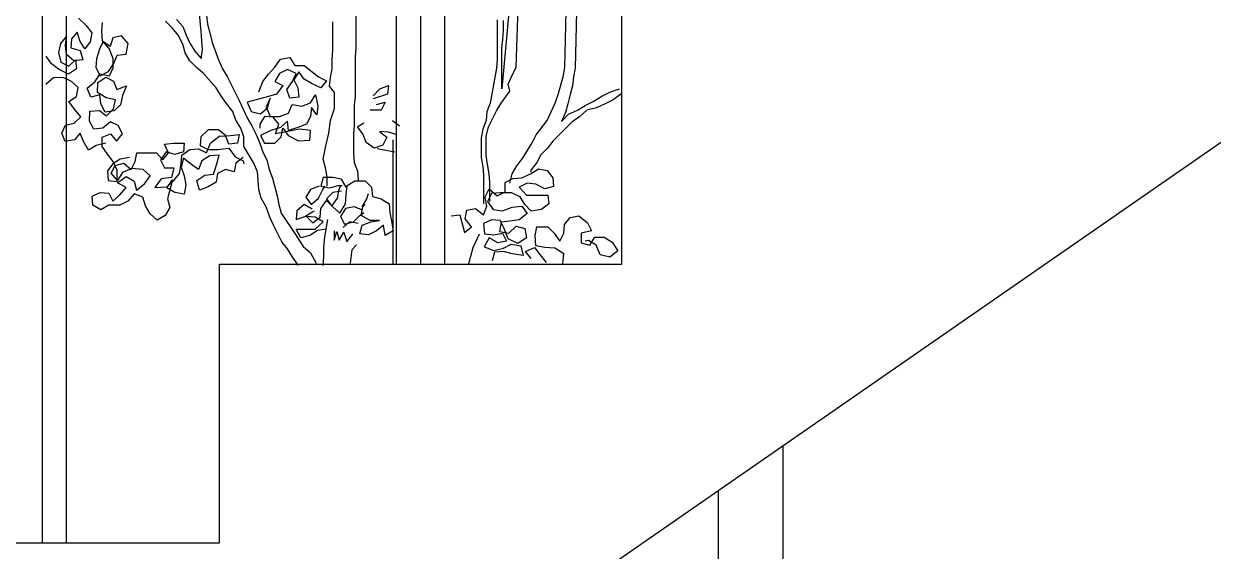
# Model space of a CAD drawing. Header units: millimetres. Extents: x -249630 to 95394, y -188036 to 109963.
# Drawn here: x -87297 to -86373, y 81112 to 81522 of the extents above; entities that cross this region are included whole.
import ezdxf

# ---------------------------------------------------------------- set-up
doc = ezdxf.new("R2010")
doc.units = ezdxf.units.MM
for name, color, linetype in [('AHojas', 86, 'Continuous'), ('ATronco', 36, 'Continuous'), ('Layer11', 30, 'Continuous'), ('Layer2', 8, 'Continuous'), ('Layer3', 3, 'Continuous')]:
    doc.layers.add(name, color=color, linetype=linetype)

msp = doc.modelspace()

# ---------------------------------------------------------------- linework, layer by layer
at = {"layer": 'AHojas'}
for p, q in [((-87254.615, 81526.009), (-87248.707, 81520.281)), ((-87236.345, 81515.7), (-87235.797, 81522.574)), ((-87263.749, 81512.072), (-87268.63, 81506.373)), ((-87264.615, 81504.67), (-87263.749, 81512.072)), ((-87255.491, 81515.011), (-87260.053, 81509.841)), ((-87253.289, 81507.919), (-87255.491, 81515.011)), ((-87248.707, 81520.281), (-87244.174, 81514.663)), ((-87244.174, 81514.663), (-87245.568, 81507.581)), ((-87235.836, 81508.189), (-87236.345, 81515.7)), ((-87221.123, 81512.274), (-87227.897, 81510.6)), ((-87216.062, 81506.338), (-87221.123, 81512.274)), ((-87268.63, 81506.373), (-87270.024, 81499.291)), ((-87263.788, 81497.687), (-87264.615, 81504.67)), ((-87260.053, 81509.841), (-87260.6, 81502.967)), ((-87260.6, 81502.967), (-87253.308, 81500.726)), ((-87249.602, 81502.091), (-87253.289, 81507.919)), ((-87245.568, 81507.581), (-87249.602, 81502.091)), ((-87235.308, 81507.87), (-87238.286, 81501.744)), ((-87229.819, 81503.836), (-87235.836, 81508.189)), ((-87230.775, 81502.252), (-87235.308, 81507.87)), ((-87227.897, 81510.6), (-87229.819, 81503.836)), ((-87217.566, 81497.88), (-87216.062, 81506.338)), ((-87275.442, 81490.315), (-87279.656, 81496.461)), ((-87270.024, 81499.291), (-87268.14, 81491.67)), ((-87258.089, 81492.807), (-87263.788, 81497.687)), ((-87262.014, 81488.692), (-87256.924, 81493.544)), ((-87251.106, 81493.634), (-87258.089, 81492.807)), ((-87256.924, 81493.544), (-87256.096, 81486.561)), ((-87253.308, 81500.726), (-87251.106, 81493.634)), ((-87240.527, 81494.452), (-87241.074, 81487.578)), ((-87238.286, 81501.744), (-87240.527, 81494.452)), ((-87227.517, 81494.522), (-87230.775, 81502.252)), ((-87227.536, 81487.33), (-87227.517, 81494.522)), ((-87226.999, 81490.607), (-87224.549, 81497.053)), ((-87224.549, 81497.053), (-87217.566, 81497.88)), ((-87101.982, 81487.868), (-87097.659, 81494.032)), ((-87097.659, 81494.032), (-87090.257, 81495.259)), ((-87090.257, 81495.259), (-87086.562, 81489.088)), ((-87269.953, 81486.281), (-87275.442, 81490.315)), ((-87262.242, 81482.346), (-87269.953, 81486.281)), ((-87268.14, 81491.67), (-87262.014, 81488.692)), ((-87256.096, 81486.561), (-87262.242, 81482.346)), ((-87241.074, 81487.578), (-87237.707, 81481.223)), ((-87237.707, 81481.223), (-87231.351, 81484.59)), ((-87231.351, 81484.59), (-87226.999, 81490.607)), ((-87230.514, 81481.203), (-87227.536, 81487.33)), ((-87106.921, 81482.322), (-87101.982, 81487.868)), ((-87092.115, 81486.009), (-87098.286, 81482.931)), ((-87085.334, 81482.919), (-87092.115, 81486.009)), ((-87083.483, 81484.151), (-87087.189, 81477.987)), ((-87086.562, 81489.088), (-87079.161, 81489.081)), ((-87079.171, 81478.597), (-87083.483, 81484.151)), ((-87079.161, 81489.081), (-87068.068, 81480.437)), ((-87273.778, 81479.945), (-87280.033, 81474.356)), ((-87266.057, 81479.607), (-87273.778, 81479.945)), ((-87259.931, 81476.629), (-87266.057, 81479.607)), ((-87254.76, 81472.067), (-87259.931, 81476.629)), ((-87247.887, 81471.519), (-87241.95, 81476.58)), ((-87241.95, 81476.58), (-87237.597, 81482.597)), ((-87239.857, 81468.113), (-87239.519, 81475.833)), ((-87239.519, 81475.833), (-87233.373, 81480.048)), ((-87237.597, 81482.597), (-87230.514, 81481.203)), ((-87233.373, 81480.048), (-87227.247, 81477.07)), ((-87227.247, 81477.07), (-87224.726, 81470.505)), ((-87114.334, 81468.761), (-87111.243, 81476.776)), ((-87111.243, 81476.776), (-87106.921, 81482.322)), ((-87098.286, 81482.931), (-87101.992, 81476.767)), ((-87101.992, 81476.767), (-87095.827, 81473.678)), ((-87092.746, 81470.591), (-87088.424, 81476.755)), ((-87088.424, 81476.755), (-87085.334, 81482.919)), ((-87087.189, 81477.987), (-87084.111, 81471.817)), ((-87073.007, 81474.89), (-87079.171, 81478.597)), ((-87066.226, 81471.801), (-87073.007, 81474.89)), ((-87068.068, 81480.437), (-87061.903, 81477.347)), ((-87061.903, 81477.347), (-87066.226, 81471.801)), ((-87256.154, 81464.984), (-87254.76, 81472.067)), ((-87244.838, 81464.636), (-87247.887, 81471.519)), ((-87238.064, 81466.31), (-87244.838, 81464.636)), ((-87232.994, 81463.97), (-87239.857, 81468.113)), ((-87237.237, 81459.327), (-87238.064, 81466.31)), ((-87224.726, 81470.505), (-87217.315, 81473.235)), ((-87220.402, 81465.734), (-87221.796, 81458.651)), ((-87217.315, 81473.235), (-87220.402, 81465.734)), ((-87100.767, 81466.898), (-87108.787, 81464.439)), ((-87095.827, 81473.678), (-87100.767, 81466.898)), ((-87090.286, 81463.805), (-87092.746, 81470.591)), ((-87084.111, 81471.817), (-87083.501, 81464.416)), ((-87074.254, 81460.09), (-87070.548, 81466.254)), ((-87070.548, 81466.254), (-87068.705, 81457.618)), ((-87014.424, 81466.819), (-87025.529, 81463.129)), ((-87025.527, 81465.596), (-87020.588, 81471.142)), ((-87020.588, 81471.142), (-87013.801, 81473.603)), ((-87013.801, 81473.603), (-87014.424, 81466.819)), ((-87261.982, 81461.298), (-87256.154, 81464.984)), ((-87257.767, 81455.152), (-87261.982, 81461.298)), ((-87233.869, 81452.972), (-87237.237, 81459.327)), ((-87225.911, 81462.575), (-87232.994, 81463.97)), ((-87227.305, 81455.493), (-87225.911, 81462.575)), ((-87221.796, 81458.651), (-87226.886, 81453.799)), ((-87108.787, 81464.439), (-87123.592, 81460.752)), ((-87123.592, 81460.752), (-87120.515, 81453.348)), ((-87113.116, 81451.491), (-87107.561, 81456.42)), ((-87105.704, 81463.819), (-87108.794, 81457.038)), ((-87108.794, 81457.038), (-87105.717, 81449.634)), ((-87107.561, 81456.42), (-87105.704, 81463.819)), ((-87091.53, 81452.088), (-87088.44, 81458.869)), ((-87083.501, 81464.416), (-87090.286, 81463.805)), ((-87088.44, 81458.869), (-87081.04, 81457.629)), ((-87081.04, 81457.629), (-87074.254, 81460.09)), ((-87073.64, 81456.389), (-87074.263, 81449.605)), ((-87069.328, 81450.834), (-87073.64, 81456.389)), ((-87068.705, 81457.618), (-87069.328, 81450.834)), ((-87023.066, 81458.81), (-87016.28, 81460.654)), ((-87016.28, 81460.654), (-87019.369, 81454.489)), ((-87257.796, 81444.363), (-87252.706, 81449.215)), ((-87252.706, 81449.215), (-87257.767, 81455.152)), ((-87246.052, 81445.918), (-87245.714, 81453.638)), ((-87245.714, 81453.638), (-87238.203, 81454.147)), ((-87238.203, 81454.147), (-87232.714, 81450.113)), ((-87226.886, 81453.799), (-87233.869, 81452.972)), ((-87232.714, 81450.113), (-87227.305, 81455.493)), ((-87120.515, 81453.348), (-87113.116, 81451.491)), ((-87110.034, 81449.638), (-87113.74, 81443.474)), ((-87103.251, 81449.015), (-87110.034, 81449.638)), ((-87105.717, 81449.634), (-87098.316, 81449.627)), ((-87098.939, 81443.461), (-87103.251, 81449.015)), ((-87098.316, 81449.627), (-87091.53, 81452.088)), ((-87074.263, 81449.605), (-87077.353, 81443.441)), ((-87019.369, 81454.489), (-87028.004, 81454.497)), ((-87267.548, 81436.562), (-87264.57, 81442.689)), ((-87264.57, 81442.689), (-87257.796, 81444.363)), ((-87242.684, 81439.563), (-87246.052, 81445.918)), ((-87235.701, 81440.39), (-87242.684, 81439.563)), ((-87229.765, 81445.451), (-87235.701, 81440.39)), ((-87223.638, 81442.473), (-87229.765, 81445.451)), ((-87220.27, 81436.118), (-87223.638, 81442.473)), ((-87153.832, 81439.194), (-87159.388, 81433.648)), ((-87145.814, 81439.186), (-87153.832, 81439.194)), ((-87140.268, 81434.864), (-87145.814, 81439.186)), ((-87113.74, 81443.474), (-87113.743, 81440.39)), ((-87105.11, 81438.532), (-87113.131, 81434.839)), ((-87097.707, 81440.993), (-87105.11, 81438.532)), ((-87101.412, 81436.062), (-87098.939, 81443.461)), ((-87092.152, 81445.921), (-87097.707, 81440.993)), ((-87097.097, 81433.591), (-87095.858, 81440.374)), ((-87095.858, 81440.374), (-87091.546, 81434.82)), ((-87082.907, 81439.746), (-87094.627, 81437.289)), ((-87091.542, 81438.52), (-87092.152, 81445.921)), ((-87084.139, 81440.98), (-87091.542, 81438.52)), ((-87077.353, 81443.441), (-87084.139, 81440.98)), ((-87074.274, 81438.504), (-87082.907, 81439.746)), ((-87074.897, 81431.104), (-87074.274, 81438.504)), ((-87037.883, 81441.555), (-87032.947, 81444.634)), ((-87033.571, 81436), (-87037.883, 81441.555)), ((-87010.742, 81446.464), (-87005.196, 81442.141)), ((-87265.028, 81429.998), (-87267.548, 81436.562)), ((-87257.726, 81431.353), (-87265.028, 81429.998)), ((-87253.164, 81436.524), (-87257.726, 81431.353)), ((-87250.643, 81429.959), (-87253.164, 81436.524)), ((-87246.747, 81423.285), (-87250.643, 81429.959)), ((-87233.3, 81428.855), (-87240.92, 81426.971)), ((-87236.268, 81426.324), (-87236.249, 81433.517)), ((-87236.249, 81433.517), (-87229.684, 81436.037)), ((-87229.684, 81436.037), (-87225.151, 81430.419)), ((-87225.151, 81430.419), (-87220.27, 81436.118)), ((-87187.763, 81428.123), (-87180.978, 81428.734)), ((-87180.978, 81428.734), (-87172.344, 81428.726)), ((-87172.344, 81428.726), (-87172.967, 81421.943)), ((-87159.388, 81433.648), (-87160.011, 81426.865)), ((-87155.082, 81421.309), (-87151.991, 81428.707)), ((-87151.991, 81428.707), (-87145.202, 81434.252)), ((-87145.202, 81434.252), (-87136.567, 81434.861)), ((-87137.807, 81428.078), (-87140.268, 81434.864)), ((-87131.022, 81428.688), (-87137.807, 81428.078)), ((-87136.567, 81434.861), (-87129.783, 81435.471)), ((-87129.783, 81435.471), (-87131.022, 81428.688)), ((-87113.131, 81434.839), (-87110.053, 81428.669)), ((-87110.053, 81428.669), (-87102.036, 81428.662)), ((-87102.036, 81428.662), (-87097.097, 81433.591)), ((-87094.627, 81437.289), (-87101.412, 81436.062)), ((-87091.546, 81434.82), (-87083.532, 81430.495)), ((-87083.532, 81430.495), (-87074.897, 81431.104)), ((-87031.11, 81429.214), (-87033.571, 81436)), ((-87024.947, 81424.891), (-87031.11, 81429.214)), ((-87020.618, 81437.838), (-87015.071, 81433.516)), ((-87013.834, 81437.215), (-87020.618, 81437.838)), ((-87015.071, 81433.516), (-87018.161, 81427.351)), ((-87007.052, 81435.359), (-87013.834, 81437.215)), ((-87240.92, 81426.971), (-87246.747, 81423.285)), ((-87232.054, 81420.178), (-87236.268, 81426.324)), ((-87227.521, 81414.56), (-87232.054, 81420.178)), ((-87210.594, 81414.576), (-87209.355, 81421.359)), ((-87209.355, 81421.359), (-87193.936, 81421.345)), ((-87193.936, 81421.345), (-87189.008, 81415.79)), ((-87186.535, 81421.955), (-87190.858, 81415.792)), ((-87189.008, 81415.79), (-87184.685, 81421.337)), ((-87184.685, 81421.337), (-87187.763, 81428.123)), ((-87179.753, 81420.099), (-87186.535, 81421.955)), ((-87172.967, 81421.943), (-87179.753, 81420.099)), ((-87174.825, 81412.693), (-87174.202, 81419.477)), ((-87174.202, 81419.477), (-87168.031, 81423.788)), ((-87168.031, 81423.788), (-87161.246, 81424.399)), ((-87161.246, 81424.399), (-87155.082, 81421.309)), ((-87160.011, 81426.865), (-87153.846, 81423.775)), ((-87153.846, 81423.775), (-87146.445, 81423.768)), ((-87145.216, 81419.45), (-87152.617, 81418.84)), ((-87147.072, 81412.668), (-87145.216, 81419.45)), ((-87146.445, 81423.768), (-87137.81, 81424.994)), ((-87137.81, 81424.994), (-87132.882, 81418.205)), ((-87018.161, 81427.351), (-87024.947, 81424.891)), ((-87008.915, 81421.792), (-87022.481, 81424.272)), ((-87227.949, 81412.658), (-87231.983, 81407.168)), ((-87229.105, 81405.342), (-87226.016, 81411.507)), ((-87222.122, 81416.344), (-87227.949, 81412.658)), ((-87224.472, 81407.677), (-87227.521, 81414.56)), ((-87226.016, 81411.507), (-87219.23, 81413.351)), ((-87214.82, 81417.699), (-87222.122, 81416.344)), ((-87219.23, 81413.351), (-87213.684, 81408.412)), ((-87213.684, 81408.412), (-87210.594, 81414.576)), ((-87190.858, 81415.792), (-87187.78, 81409.621)), ((-87176.066, 81405.293), (-87174.825, 81412.693)), ((-87172.971, 81417.009), (-87174.828, 81410.226)), ((-87174.828, 81410.226), (-87172.367, 81403.44)), ((-87167.425, 81412.686), (-87172.971, 81417.009)), ((-87161.261, 81408.364), (-87167.425, 81412.686)), ((-87158.788, 81415.145), (-87161.261, 81408.364)), ((-87152.617, 81418.84), (-87158.788, 81415.145)), ((-87149.547, 81404.652), (-87147.072, 81412.668)), ((-87132.27, 81413.271), (-87133.51, 81406.488)), ((-87132.882, 81418.205), (-87126.718, 81415.116)), ((-87126.715, 81417.583), (-87132.27, 81413.271)), ((-87126.718, 81415.116), (-87126.103, 81412.649)), ((-87231.983, 81407.168), (-87231.474, 81399.657)), ((-87224.176, 81399.787), (-87229.105, 81405.342)), ((-87224.601, 81399.11), (-87224.472, 81407.677)), ((-87224.178, 81397.937), (-87217.389, 81402.864)), ((-87220.47, 81405.951), (-87224.176, 81399.787)), ((-87213.066, 81409.028), (-87220.47, 81405.951)), ((-87217.389, 81402.864), (-87211.225, 81399.158)), ((-87204.433, 81408.403), (-87213.066, 81409.028)), ((-87198.887, 81403.464), (-87204.433, 81408.403)), ((-87203.209, 81397.301), (-87198.887, 81403.464)), ((-87190.255, 81400.989), (-87195.195, 81394.21)), ((-87182.236, 81402.215), (-87190.255, 81400.989)), ((-87187.78, 81409.621), (-87180.379, 81409.615)), ((-87180.379, 81409.615), (-87182.236, 81402.215)), ((-87180.388, 81399.747), (-87176.066, 81405.293)), ((-87172.367, 81403.44), (-87171.14, 81396.038)), ((-87162.503, 81399.73), (-87156.331, 81404.042)), ((-87156.331, 81404.042), (-87149.547, 81404.652)), ((-87146.462, 81405.266), (-87147.702, 81398.483)), ((-87140.292, 81408.344), (-87146.462, 81405.266)), ((-87133.51, 81406.488), (-87140.292, 81408.344)), ((-87064.439, 81402.108), (-87066.296, 81395.325)), ((-87057.038, 81402.101), (-87064.439, 81402.108)), ((-87061.362, 81395.321), (-87061.355, 81402.722)), ((-87050.255, 81400.861), (-87057.038, 81402.101)), ((-87037.915, 81407.017), (-87037.304, 81400.233)), ((-86923.21, 81398.278), (-86917.04, 81401.356)), ((-86917.04, 81401.356), (-86910.255, 81401.966)), ((-86910.255, 81401.966), (-86903.468, 81405.044)), ((-86903.468, 81405.044), (-86897.297, 81408.739)), ((-86902.848, 81408.127), (-86903.467, 81406.277)), ((-86897.297, 81408.739), (-86890.514, 81407.499)), ((-86890.514, 81407.499), (-86886.202, 81401.944)), ((-86886.202, 81401.944), (-86885.592, 81395.16)), ((-87231.474, 81399.657), (-87224.601, 81399.11)), ((-87217.397, 81394.23), (-87224.178, 81397.937)), ((-87222.336, 81388.684), (-87217.397, 81394.23)), ((-87211.225, 81399.158), (-87209.381, 81392.372)), ((-87209.381, 81392.372), (-87203.209, 81397.301)), ((-87195.195, 81394.21), (-87185.943, 81394.818)), ((-87185.944, 81394.201), (-87181.621, 81400.365)), ((-87179.78, 81390.495), (-87185.944, 81394.201)), ((-87185.943, 81394.818), (-87180.388, 81399.747)), ((-87181.621, 81400.365), (-87185.335, 81385.566)), ((-87171.14, 81396.038), (-87172.38, 81389.255)), ((-87160.659, 81392.328), (-87162.503, 81399.73)), ((-87153.873, 81394.789), (-87160.659, 81392.328)), ((-87147.702, 81398.483), (-87153.873, 81394.789)), ((-87074.315, 81392.866), (-87078.021, 81386.702)), ((-87067.529, 81395.326), (-87074.315, 81392.866)), ((-87068.154, 81386.076), (-87065.065, 81392.24)), ((-87066.296, 81395.325), (-87059.513, 81394.086)), ((-87065.065, 81392.24), (-87063.212, 81395.322)), ((-87059.513, 81394.086), (-87052.727, 81395.93)), ((-87053.353, 81386.062), (-87052.113, 81392.845)), ((-87052.727, 81395.93), (-87049.643, 81395.927)), ((-87052.113, 81392.845), (-87050.877, 81395.928)), ((-87046.56, 81394.69), (-87050.255, 81400.861)), ((-87046.566, 81388.523), (-87045.943, 81395.923)), ((-87045.943, 81395.923), (-87039.772, 81399.618)), ((-87039.772, 81399.618), (-87031.754, 81399.611)), ((-87037.304, 81400.233), (-87037.305, 81398.999)), ((-87031.754, 81399.611), (-87026.825, 81394.672)), ((-87026.825, 81394.672), (-87026.215, 81387.271)), ((-86938.638, 81387.191), (-86935.549, 81393.355)), ((-86935.549, 81393.355), (-86929.387, 81387.799)), ((-86923.216, 81390.877), (-86923.21, 81398.278)), ((-86905.942, 81397.645), (-86912.112, 81394.567)), ((-86912.112, 81394.567), (-86906.567, 81388.395)), ((-86899.158, 81397.022), (-86905.942, 81397.645)), ((-86892.377, 81393.316), (-86899.158, 81397.022)), ((-86885.592, 81395.16), (-86892.377, 81393.316)), ((-87243.923, 81387.47), (-87237.753, 81390.548)), ((-87243.313, 81380.686), (-87243.923, 81387.47)), ((-87237.753, 81390.548), (-87230.969, 81389.925)), ((-87230.969, 81389.925), (-87227.891, 81383.755)), ((-87227.891, 81383.755), (-87222.336, 81388.684)), ((-87216.173, 81383.744), (-87222.344, 81380.666)), ((-87211.234, 81389.29), (-87216.173, 81383.744)), ((-87204.452, 81386.817), (-87211.234, 81389.29)), ((-87202.608, 81380.032), (-87204.452, 81386.817)), ((-87185.335, 81385.566), (-87183.491, 81378.781)), ((-87172.38, 81389.255), (-87179.78, 81390.495)), ((-87078.021, 81386.702), (-87073.709, 81381.147)), ((-87073.709, 81381.147), (-87068.154, 81386.076)), ((-87066.311, 81378.057), (-87061.989, 81384.22)), ((-87061.989, 81384.22), (-87057.059, 81379.282)), ((-87057.049, 81390.383), (-87061.987, 81385.453)), ((-87061.987, 81385.453), (-87057.675, 81379.899)), ((-87057.675, 81379.899), (-87053.353, 81386.062)), ((-87050.264, 81391.61), (-87057.049, 81390.383)), ((-87047.189, 81381.739), (-87046.566, 81388.523)), ((-87034.24, 81379.261), (-87030.534, 81385.425)), ((-87030.534, 81385.425), (-87029.296, 81389.741)), ((-87026.215, 81387.271), (-87019.433, 81385.415)), ((-87019.433, 81385.415), (-87013.269, 81381.708)), ((-86937.412, 81379.789), (-86938.638, 81387.191)), ((-86933.702, 81389.653), (-86936.791, 81383.489)), ((-86936.791, 81383.489), (-86932.48, 81377.317)), ((-86926.917, 81390.264), (-86933.702, 81389.653)), ((-86929.387, 81387.799), (-86923.216, 81390.877)), ((-86918.283, 81390.256), (-86926.917, 81390.264)), ((-86911.502, 81387.166), (-86918.283, 81390.256)), ((-86907.807, 81380.995), (-86911.502, 81387.166)), ((-86906.567, 81388.395), (-86889.915, 81388.38)), ((-86889.915, 81388.38), (-86889.304, 81381.595)), ((-87237.149, 81376.979), (-87243.313, 81380.686)), ((-87230.978, 81380.674), (-87237.149, 81376.979)), ((-87222.344, 81380.666), (-87230.978, 81380.674)), ((-87198.914, 81373.861), (-87202.608, 81380.032)), ((-87193.368, 81368.922), (-87198.914, 81373.861)), ((-87183.491, 81378.781), (-87187.197, 81372.617)), ((-87084.815, 81376.223), (-87085.438, 81369.44)), ((-87079.26, 81381.152), (-87084.815, 81376.223)), ((-87073.096, 81377.446), (-87079.26, 81381.152)), ((-87078.652, 81371.9), (-87072.481, 81375.595)), ((-87072.481, 81375.595), (-87071.247, 81376.211)), ((-87066.934, 81371.273), (-87066.311, 81378.057)), ((-87057.059, 81379.282), (-87051.513, 81374.343)), ((-87051.513, 81374.343), (-87047.189, 81381.739)), ((-87047.192, 81378.039), (-87050.899, 81371.875)), ((-87040.407, 81379.266), (-87047.192, 81378.039)), ((-87033.625, 81376.793), (-87040.407, 81379.266)), ((-87036.096, 81372.478), (-87033.01, 81374.942)), ((-87034.863, 81372.477), (-87033.623, 81379.26)), ((-87033.623, 81379.26), (-87031.771, 81381.109)), ((-87013.269, 81381.708), (-87012.658, 81374.924)), ((-87012.658, 81374.924), (-87011.431, 81368.139)), ((-86954.073, 81369.936), (-86952.833, 81376.719)), ((-86952.833, 81376.719), (-86946.048, 81377.946)), ((-86946.048, 81377.946), (-86939.885, 81373.007)), ((-86939.885, 81373.007), (-86937.412, 81379.789)), ((-86932.48, 81377.317), (-86925.08, 81376.077)), ((-86925.08, 81376.077), (-86917.677, 81379.154)), ((-86917.677, 81379.154), (-86910.275, 81379.764)), ((-86905.963, 81374.209), (-86912.135, 81369.281)), ((-86910.275, 81379.764), (-86905.963, 81374.209)), ((-86902.878, 81376.057), (-86907.807, 81380.995)), ((-86894.859, 81377.283), (-86902.878, 81376.057)), ((-86889.304, 81381.595), (-86894.859, 81377.283)), ((-87187.197, 81372.617), (-87193.368, 81368.922)), ((-87085.438, 81369.44), (-87078.652, 81371.9)), ((-87077.418, 81371.899), (-87072.489, 81366.961)), ((-87070.635, 81371.276), (-87077.418, 81371.899)), ((-87072.489, 81366.961), (-87066.934, 81371.273)), ((-87070.643, 81362.025), (-87064.471, 81367.57)), ((-87064.471, 81367.57), (-87070.635, 81371.276)), ((-87050.899, 81371.875), (-87047.821, 81365.705)), ((-87044.118, 81367.552), (-87049.056, 81363.239)), ((-87047.821, 81365.705), (-87041.035, 81367.549)), ((-87037.335, 81366.312), (-87044.118, 81367.552)), ((-87041.035, 81367.549), (-87036.096, 81372.478)), ((-87036.109, 81358.293), (-87034.253, 81365.076)), ((-87028.082, 81368.771), (-87034.863, 81372.477)), ((-87034.253, 81365.076), (-87027.466, 81367.536)), ((-87020.681, 81368.764), (-87028.082, 81368.771)), ((-87027.466, 81367.536), (-87020.681, 81368.764)), ((-87017.601, 81365.06), (-87023.156, 81360.748)), ((-87016.375, 81357.042), (-87017.601, 81365.06)), ((-87011.431, 81368.139), (-87010.204, 81360.737)), ((-86965.172, 81372.413), (-86958.387, 81373.024)), ((-86958.387, 81373.024), (-86954.699, 81359.452)), ((-86949.144, 81363.764), (-86954.073, 81369.936)), ((-86933.721, 81369.301), (-86939.891, 81366.223)), ((-86939.891, 81366.223), (-86939.282, 81358.205)), ((-86926.937, 81368.678), (-86933.721, 81369.301)), ((-86926.322, 81367.444), (-86927.562, 81360.044)), ((-86923.859, 81362.508), (-86926.937, 81368.678)), ((-86919.537, 81368.054), (-86926.322, 81367.444)), ((-86920.162, 81358.804), (-86914.606, 81364.349)), ((-86912.135, 81369.281), (-86919.537, 81368.054)), ((-86914.606, 81364.349), (-86907.824, 81362.493)), ((-86877.607, 81358.765), (-86876.984, 81365.549)), ((-86876.984, 81365.549), (-86872.662, 81371.095)), ((-86872.662, 81371.095), (-86865.877, 81372.322)), ((-86865.877, 81372.322), (-86859.098, 81366.766)), ((-86859.098, 81366.766), (-86856.02, 81360.595)), ((-87086.066, 81357.722), (-87086.066, 81357.722)), ((-87085.445, 81362.039), (-87070.643, 81362.025)), ((-87081.751, 81355.251), (-87085.445, 81362.039)), ((-87074.965, 81357.095), (-87081.751, 81355.251)), ((-87068.794, 81360.79), (-87074.965, 81357.095)), ((-87062.009, 81362.017), (-87068.794, 81360.79)), ((-87055.843, 81360.778), (-87055.849, 81353.377)), ((-87055.849, 81353.377), (-87053.993, 81360.16)), ((-87053.993, 81360.16), (-87052.149, 81353.374)), ((-87052.149, 81353.374), (-87048.443, 81359.538)), ((-87048.443, 81359.538), (-87045.983, 81352.135)), ((-87045.983, 81352.135), (-87041.66, 81357.682)), ((-87041.66, 81357.682), (-87041.66, 81358.298)), ((-87029.326, 81357.67), (-87036.109, 81358.293)), ((-87023.156, 81360.748), (-87029.326, 81357.67)), ((-87010.204, 81360.737), (-87016.375, 81357.042)), ((-86954.699, 81359.452), (-86949.144, 81363.764)), ((-86935.584, 81355.118), (-86939.291, 81348.337)), ((-86939.282, 81358.205), (-86931.881, 81357.581)), ((-86928.803, 81351.411), (-86935.584, 81355.118)), ((-86931.881, 81357.581), (-86925.096, 81358.808)), ((-86927.562, 81360.044), (-86920.162, 81358.804)), ((-86925.096, 81358.808), (-86922.018, 81352.638)), ((-86920.783, 81354.487), (-86923.859, 81362.508)), ((-86906.597, 81355.091), (-86913.385, 81350.78)), ((-86907.824, 81362.493), (-86906.597, 81355.091)), ((-86899.812, 81356.935), (-86898.572, 81363.718)), ((-86899.202, 81348.917), (-86899.812, 81356.935)), ((-86898.572, 81363.718), (-86889.938, 81363.71)), ((-86889.938, 81363.71), (-86885.008, 81358.772)), ((-86885.008, 81358.772), (-86880.697, 81352.6)), ((-86880.697, 81352.6), (-86877.607, 81358.765)), ((-86864.039, 81358.753), (-86864.046, 81351.352)), ((-86856.02, 81360.595), (-86864.039, 81358.753)), ((-86857.263, 81349.495), (-86853.557, 81355.659)), ((-86853.557, 81355.659), (-86846.157, 81355.653)), ((-86846.157, 81355.653), (-86839.993, 81351.946)), ((-86939.291, 81348.337), (-86931.893, 81345.246)), ((-86931.893, 81345.246), (-86924.49, 81347.09)), ((-86922.018, 81352.638), (-86928.803, 81351.411)), ((-86924.49, 81347.09), (-86918.32, 81350.168)), ((-86913.385, 81350.78), (-86920.783, 81354.487)), ((-86918.32, 81350.168), (-86910.92, 81348.928)), ((-86910.92, 81348.928), (-86909.077, 81341.525)), ((-86907.224, 81344.607), (-86900.437, 81347.685)), ((-86900.437, 81347.685), (-86896.125, 81342.13)), ((-86892.419, 81347.677), (-86899.202, 81348.917)), ((-86884.402, 81347.053), (-86892.419, 81347.677)), ((-86877.622, 81342.73), (-86884.402, 81347.053)), ((-86864.046, 81351.352), (-86857.263, 81349.495)), ((-86858.494, 81353.197), (-86860.961, 81352.582)), ((-86852.33, 81349.491), (-86858.494, 81353.197)), ((-86849.253, 81342.087), (-86852.33, 81349.491)), ((-86839.993, 81351.946), (-86835.682, 81345.158)), ((-86931.277, 81344.012), (-86933.133, 81337.23)), ((-86924.492, 81344.623), (-86931.277, 81344.012)), ((-86917.71, 81342.767), (-86924.492, 81344.623)), ((-86909.077, 81341.525), (-86917.71, 81342.767)), ((-86902.912, 81339.053), (-86907.224, 81344.607)), ((-86896.125, 81342.13), (-86891.196, 81335.958)), ((-86878.246, 81335.33), (-86877.622, 81342.73)), ((-86841.854, 81340.23), (-86849.253, 81342.087)), ((-86835.682, 81345.158), (-86841.854, 81340.23))]:
    msp.add_line(p, q, dxfattribs=at)
at = {"layer": 'ATronco'}
for p, q in [((-86876.873, 81487.662), (-86873.16, 81626.227)), ((-86912.02, 81619.479), (-86925.61, 81471.055)), ((-86914.494, 81487.697), (-86910.171, 81618.86)), ((-86865.766, 81618.203), (-86868.856, 81487.038)), ((-87039.025, 81541.467), (-87039.061, 81502.613)), ((-87181.513, 81518.161), (-87187.059, 81523.717)), ((-87178.423, 81524.943), (-87173.494, 81519.388)), ((-87159.313, 81515.674), (-87160.534, 81529.243)), ((-87154.984, 81528.005), (-87154.374, 81521.22)), ((-87154.374, 81521.22), (-87152.53, 81514.434)), ((-87056.948, 81500.779), (-87056.928, 81522.981)), ((-86929.261, 81524.715), (-86929.29, 81493.878)), ((-86924.335, 81516.693), (-86924.328, 81524.093)), ((-87177.201, 81512.607), (-87181.513, 81518.161)), ((-87173.507, 81505.819), (-87177.201, 81512.607)), ((-87173.494, 81519.388), (-87171.034, 81512.601)), ((-87171.034, 81512.601), (-87167.955, 81506.431)), ((-87158.703, 81508.273), (-87159.313, 81515.674)), ((-87152.53, 81514.434), (-87150.686, 81507.032)), ((-86924.958, 81509.292), (-86924.335, 81516.693)), ((-87171.663, 81499.034), (-87173.507, 81505.819)), ((-87167.955, 81506.431), (-87164.261, 81500.26)), ((-87158.092, 81501.488), (-87158.703, 81508.273)), ((-87150.686, 81507.032), (-87145.765, 81493.459)), ((-87039.061, 81502.613), (-87039.684, 81495.829)), ((-86925.581, 81502.509), (-86924.958, 81509.292)), ((-87167.968, 81492.863), (-87171.663, 81499.034)), ((-87164.261, 81500.26), (-87159.332, 81494.705)), ((-87159.332, 81494.705), (-87158.092, 81501.488)), ((-87145.765, 81493.459), (-87142.687, 81486.672)), ((-87057.578, 81486.594), (-87057.571, 81493.995)), ((-87057.571, 81493.995), (-87056.948, 81500.779)), ((-87039.684, 81495.829), (-87039.712, 81464.992)), ((-86929.29, 81493.878), (-86929.913, 81487.094)), ((-86925.595, 81487.707), (-86925.581, 81502.509)), ((-87163.039, 81487.924), (-87167.968, 81492.863)), ((-87157.492, 81482.985), (-87163.039, 81487.924)), ((-87142.687, 81486.672), (-87138.993, 81480.502)), ((-87058.817, 81479.811), (-87057.578, 81486.594)), ((-86929.913, 81487.094), (-86934.871, 81459.962)), ((-86925.61, 81471.055), (-86925.595, 81487.707)), ((-86917.583, 81481.532), (-86914.494, 81487.697)), ((-86878.113, 81480.263), (-86876.873, 81487.662)), ((-86868.856, 81487.038), (-86870.095, 81480.255)), ((-87147.635, 81471.875), (-87157.492, 81482.985)), ((-87138.993, 81480.502), (-87129.758, 81461.991)), ((-87059.44, 81473.028), (-87058.817, 81479.811)), ((-86920.673, 81474.751), (-86917.583, 81481.532)), ((-86881.826, 81466.698), (-86878.113, 81480.263)), ((-86870.095, 81480.255), (-86870.718, 81473.472)), ((-87143.94, 81465.704), (-87147.635, 81471.875)), ((-87139.628, 81459.533), (-87143.94, 81465.704)), ((-87055.744, 81468.091), (-87059.44, 81473.028)), ((-87055.756, 81455.756), (-87055.744, 81468.091)), ((-86926.237, 81459.954), (-86919.444, 81469.199)), ((-86919.444, 81469.199), (-86920.673, 81474.751)), ((-86884.299, 81459.916), (-86881.826, 81466.698)), ((-86872.575, 81466.689), (-86874.432, 81459.29)), ((-86870.718, 81473.472), (-86872.575, 81466.689)), ((-86847.906, 81465.433), (-86841.736, 81468.511)), ((-86841.736, 81468.511), (-86834.333, 81470.972)), ((-86832.486, 81467.269), (-86839.275, 81462.342)), ((-87134.7, 81453.361), (-87139.628, 81459.533)), ((-87129.758, 81461.991), (-87123.603, 81448.417)), ((-87040.335, 81458.209), (-87040.349, 81442.79)), ((-87039.712, 81464.992), (-87040.335, 81458.209)), ((-86934.871, 81459.962), (-86937.344, 81453.18)), ((-86929.943, 81453.79), (-86926.237, 81459.954)), ((-86890.479, 81446.353), (-86884.299, 81459.916)), ((-86874.432, 81459.29), (-86876.288, 81452.508)), ((-86867.035, 81454.35), (-86860.865, 81458.044)), ((-86860.865, 81458.044), (-86854.694, 81461.122)), ((-86854.694, 81461.122), (-86847.906, 81465.433)), ((-86845.445, 81459.264), (-86852.232, 81456.186)), ((-86839.275, 81462.342), (-86845.445, 81459.264)), ((-87132.24, 81446.575), (-87134.7, 81453.361)), ((-87123.603, 81448.417), (-87119.909, 81442.246)), ((-87058.848, 81446.508), (-87055.756, 81455.756)), ((-86937.344, 81453.18), (-86937.967, 81446.397)), ((-86936.122, 81441.461), (-86929.943, 81453.79)), ((-86876.288, 81452.508), (-86879.378, 81445.727)), ((-86879.378, 81445.727), (-86873.822, 81451.272)), ((-86873.822, 81451.272), (-86867.035, 81454.35)), ((-86865.19, 81449.414), (-86871.361, 81445.103)), ((-86859.634, 81454.343), (-86865.19, 81449.414)), ((-86852.232, 81456.186), (-86859.634, 81454.343)), ((-87128.545, 81440.404), (-87132.24, 81446.575)), ((-87126.084, 81433.618), (-87128.545, 81440.404)), ((-87119.909, 81442.246), (-87116.831, 81436.076)), ((-87060.09, 81436.641), (-87058.848, 81446.508)), ((-87040.349, 81442.79), (-87040.972, 81436.007)), ((-86940.441, 81439.615), (-86941.68, 81432.832)), ((-86937.967, 81446.397), (-86940.441, 81439.615)), ((-86937.979, 81434.062), (-86936.122, 81441.461)), ((-86899.123, 81435.26), (-86890.479, 81446.353)), ((-86871.361, 81445.103), (-86886.176, 81430.314)), ((-87126.091, 81426.217), (-87126.084, 81433.618)), ((-87116.831, 81436.076), (-87113.754, 81428.672)), ((-87113.754, 81428.672), (-87111.293, 81421.886)), ((-87062.567, 81425.542), (-87060.09, 81436.641)), ((-87040.972, 81436.007), (-87040.986, 81421.205)), ((-86941.68, 81432.832), (-86941.694, 81417.414)), ((-86937.992, 81419.261), (-86937.979, 81434.062)), ((-86909.625, 81416.768), (-86902.212, 81429.096)), ((-86902.212, 81429.096), (-86899.123, 81435.26)), ((-86886.176, 81430.314), (-86890.498, 81424.768)), ((-87118.701, 81413.875), (-87126.091, 81426.217)), ((-87111.293, 81421.886), (-87108.215, 81415.716)), ((-87064.426, 81416.293), (-87062.567, 81425.542)), ((-87040.986, 81421.205), (-87040.376, 81413.804)), ((-86895.437, 81419.838), (-86898.526, 81413.674)), ((-86890.498, 81424.768), (-86895.437, 81419.838)), ((-87115.624, 81406.472), (-87118.701, 81413.875)), ((-87108.215, 81415.716), (-87106.372, 81408.313)), ((-87062.582, 81409.507), (-87064.426, 81416.293)), ((-87040.376, 81413.804), (-87037.915, 81407.017)), ((-86941.694, 81417.414), (-86940.467, 81410.628)), ((-86940.467, 81410.628), (-86939.857, 81403.844)), ((-86936.765, 81412.475), (-86937.992, 81419.261)), ((-86935.538, 81405.073), (-86936.765, 81412.475)), ((-86917.653, 81405.057), (-86913.947, 81411.221)), ((-86913.947, 81411.221), (-86909.625, 81416.768)), ((-86898.526, 81413.674), (-86902.848, 81408.127)), ((-87114.403, 81392.902), (-87115.624, 81406.472)), ((-87106.372, 81408.313), (-87103.911, 81401.527)), ((-87103.911, 81401.527), (-87100.223, 81387.955)), ((-87061.355, 81402.722), (-87062.582, 81409.507)), ((-86939.857, 81403.844), (-86939.877, 81381.641)), ((-86934.928, 81398.289), (-86935.538, 81405.073)), ((-86919.51, 81397.658), (-86917.653, 81405.057)), ((-87112.559, 81386.116), (-87114.403, 81392.902)), ((-86934.941, 81383.487), (-86934.928, 81398.289)), ((-87108.865, 81379.329), (-87112.559, 81386.116)), ((-87100.223, 81387.955), (-87098.996, 81381.17)), ((-87105.789, 81371.309), (-87108.865, 81379.329)), ((-87098.996, 81381.17), (-87097.152, 81374.384)), ((-87097.152, 81374.384), (-87086.066, 81357.722)), ((-87102.711, 81364.522), (-87105.789, 81371.309)), ((-87096.555, 81352.181), (-87102.711, 81364.522)), ((-87063.248, 81355.851), (-87060.769, 81369.417)), ((-87086.066, 81357.722), (-87079.907, 81348.466)), ((-87063.872, 81347.834), (-87063.248, 81355.851)), ((-86947.925, 81347.728), (-86942.982, 81358.208)), ((-87092.243, 81346.627), (-87096.555, 81352.181)), ((-87087.932, 81339.839), (-87092.243, 81346.627)), ((-87079.907, 81348.466), (-87074.361, 81343.527)), ((-87063.879, 81340.433), (-87063.872, 81347.834)), ((-87042.288, 81345.964), (-87043.531, 81335.481)), ((-87038.584, 81349.661), (-87042.288, 81345.964)), ((-86951.638, 81334.163), (-86947.925, 81347.728)), ((-87083.621, 81333.667), (-87087.932, 81339.839)), ((-87074.361, 81343.527), (-87070.051, 81335.505)), ((-87064.502, 81333.65), (-87063.879, 81340.433))]:
    msp.add_line(p, q, dxfattribs=at)
at = {"layer": 'Layer11'}
for points in [[(-86969.961, 81334.848), (-86969.961, 82396.795)], [(-87007.461, 81334.848), (-87007.461, 82370.795)], [(-87282.461, 81118.181), (-87282.461, 82180.128)]]:
    msp.add_lwpolyline(points, dxfattribs=at)
at = {"layer": 'Layer2'}
for p, q in [((-87263.995, 81118.181), (-87263.995, 81990.233)), ((-87009.995, 81334.848), (-87009.995, 81431.433)), ((-86707.461, 81193.356), (-86707.461, 80734.848)), ((-86757.461, 80784.848), (-86757.461, 81158.689))]:
    msp.add_line(p, q, dxfattribs=at)
msp.add_lwpolyline([(-86988.711, 81334.848), (-86988.711, 82383.795)], dxfattribs=at)
at = {"layer": 'Layer3'}
for points in [[(-85253.386, 82201.514), (-87144.961, 80890.023), (-87144.961, 80497.348)], [(-87769.961, 80901.514), (-87769.961, 80901.514), (-87769.961, 80901.514), (-87457.461, 80901.514), (-87457.461, 81118.181), (-87144.961, 81118.181), (-87144.961, 81334.848), (-86832.461, 81334.848), (-86832.461, 81551.514), (-86519.961, 81551.514), (-86519.961, 81768.181), (-86207.461, 81768.181), (-86207.461, 81984.848), (-85894.961, 81984.848)]]:
    msp.add_lwpolyline(points, dxfattribs=at)

doc.saveas('drawing.dxf')
